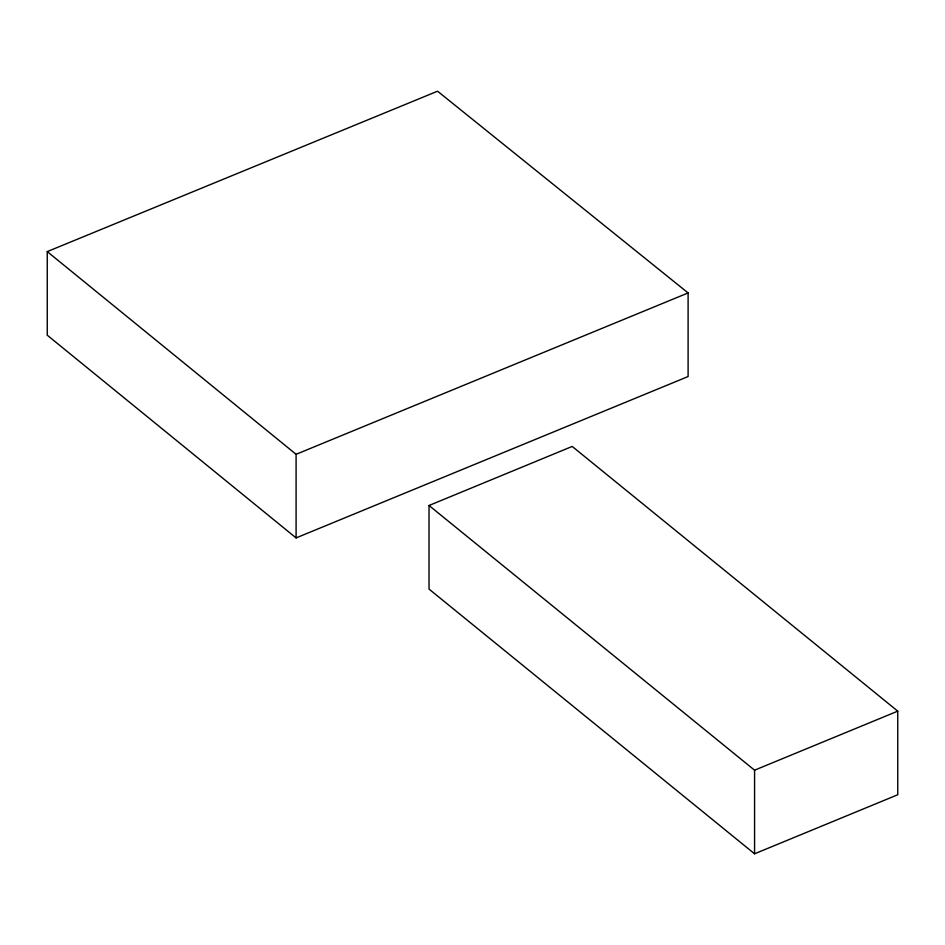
<?xml version="1.0" encoding="UTF-8"?>
<svg xmlns="http://www.w3.org/2000/svg" width="945" height="945" viewBox="0 0 945 945"><rect width="100%" height="100%" fill="white"/><g stroke="black" fill="none" stroke-linecap="round" stroke-linejoin="round"><path stroke-width="1.42" d="M429.03 505.492L572.209 446.442L897.75 711.148L897.75 794.757L754.571 853.796L429.03 589.089L429.03 505.492L754.571 770.187L754.571 853.796M754.571 770.187L897.75 711.148M47.25 251.606L437.559 91.204L688.102 292.938L688.102 376.547L296.092 537.918L47.25 335.203L47.25 251.606L296.092 454.309L296.092 537.918M296.092 454.309L688.102 292.938"/></g></svg>
